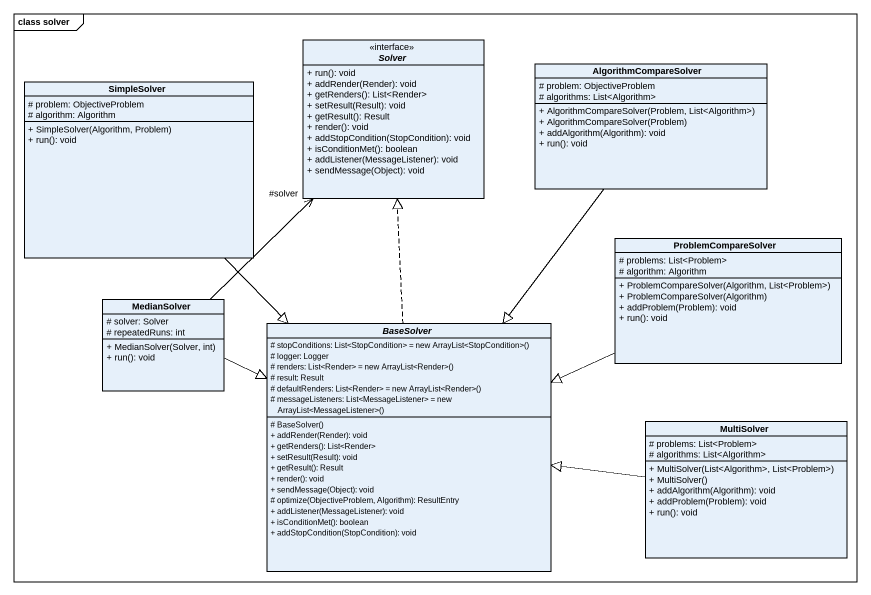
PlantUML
@startuml
mainframe class solver
hide circle
hide empty members
skinparam classAttributeIconSize 0
interface Solver <<interface>> {
  + run(): void
  + addRender(Render): void
  + getRenders(): List<Render>
  + setResult(Result): void
  + getResult(): Result
  + render(): void
  + addStopCondition(StopCondition): void
  + isConditionMet(): boolean
  + addListener(MessageListener): void
  + sendMessage(Object): void
}
class AlgorithmCompareSolver {
  # problem: ObjectiveProblem
  # algorithms: List<Algorithm>
  + AlgorithmCompareSolver(Problem, List<Algorithm>)
  + AlgorithmCompareSolver(Problem)
  + addAlgorithm(Algorithm): void
  + run(): void
}
class SimpleSolver {
  # problem: ObjectiveProblem
  # algorithm: Algorithm
  + SimpleSolver(Algorithm, Problem)
  + run(): void
}
class ProblemCompareSolver {
  # problems: List<Problem>
  # algorithm: Algorithm
  + ProblemCompareSolver(Algorithm, List<Problem>)
  + ProblemCompareSolver(Algorithm)
  + addProblem(Problem): void
  + run(): void
}
class MedianSolver {
  # solver: Solver
  # repeatedRuns: int
  + MedianSolver(Solver, int)
  + run(): void
}
abstract class BaseSolver {
  {field} # stopConditions: List<StopCondition> = new ArrayList<StopCondition>()
  # logger: Logger
  {field} # renders: List<Render> = new ArrayList<Render>()
  # result: Result
  {field} # defaultRenders: List<Render> = new ArrayList<Render>()
  {field} # messageListeners: List<MessageListener> = new ArrayList<MessageListener>()
  # BaseSolver()
  + addRender(Render): void
  + getRenders(): List<Render>
  + setResult(Result): void
  + getResult(): Result
  + render(): void
  + sendMessage(Object): void
  # optimize(ObjectiveProblem, Algorithm): ResultEntry
  + addListener(MessageListener): void
  + isConditionMet(): boolean
  + addStopCondition(StopCondition): void
}
class MultiSolver {
  # problems: List<Problem>
  # algorithms: List<Algorithm>
  + MultiSolver(List<Algorithm>, List<Problem>)
  + MultiSolver()
  + addAlgorithm(Algorithm): void
  + addProblem(Problem): void
  + run(): void
}
AlgorithmCompareSolver --|> BaseSolver
SimpleSolver --|> BaseSolver
ProblemCompareSolver -left-|> BaseSolver
MedianSolver -up-> "#solver" Solver
MedianSolver -right-|> BaseSolver
BaseSolver .up.|> Solver
MultiSolver -left-|> BaseSolver
@enduml
